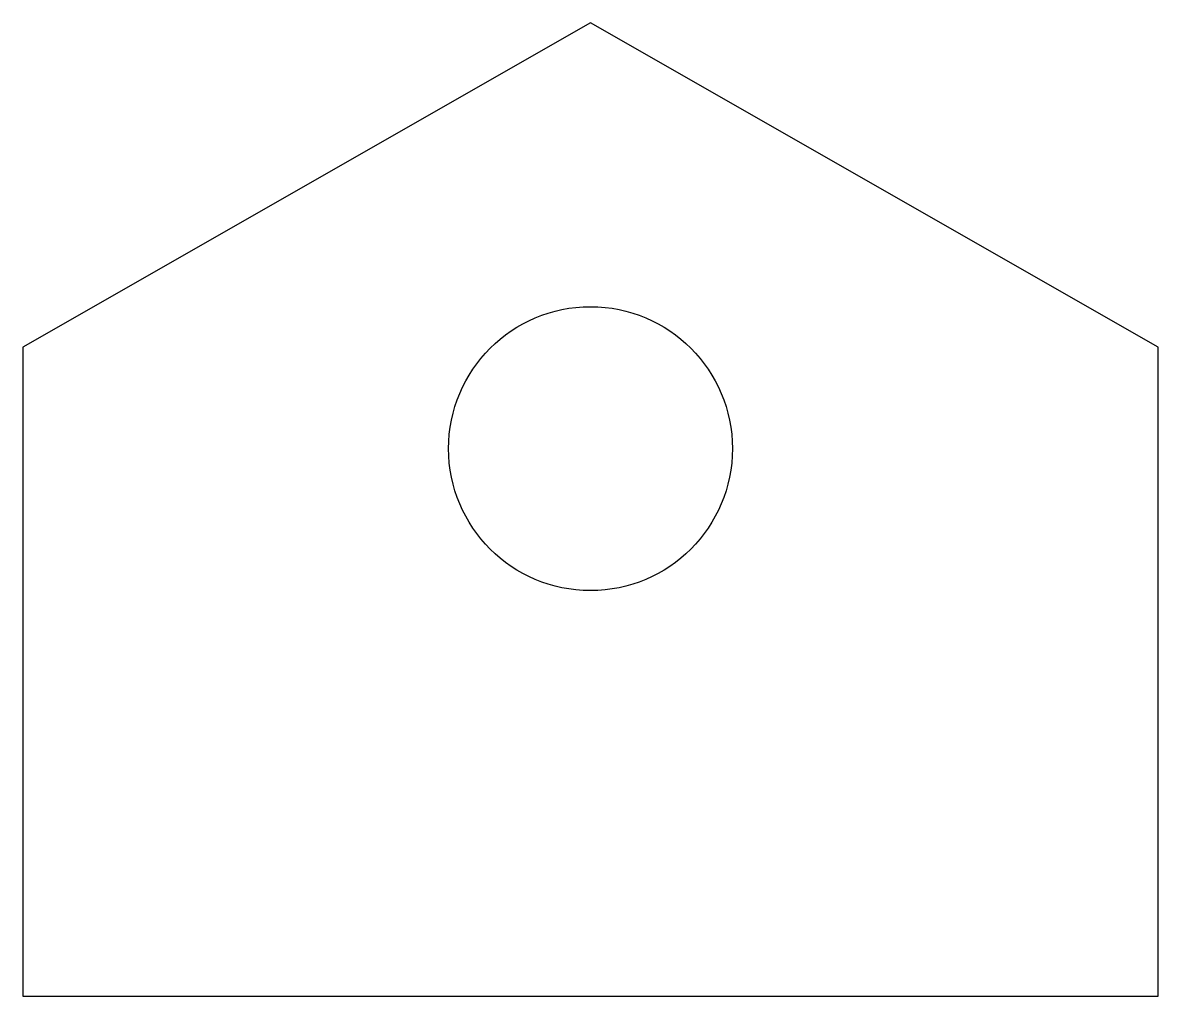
# Paper-space layout '_Top' of a CAD drawing. Header units: centimetres. Extents: x -26.8 to -25.4, y -5.67 to -4.47.
import ezdxf

# ---------------------------------------------------------------- set-up
doc = ezdxf.new("R2010")
doc.units = ezdxf.units.CM

psp = doc.layouts.new('_Top')

# ---------------------------------------------------------------- linework, layer by layer
at = {"color": 7, "linetype": 'Continuous', "lineweight": 25}
for p, q in [((-26.1, -4.475), (-26.8, -4.875)), ((-25.4, -4.875), (-26.1, -4.475)), ((-26.8, -4.875), (-26.8, -5.675)), ((-25.4, -5.675), (-25.4, -4.875)), ((-26.8, -5.675), (-25.4, -5.675))]:
    psp.add_line(p, q, dxfattribs=at)
psp.add_circle((-26.1, -5), 0.175, dxfattribs=at)

doc.saveas('drawing.dxf')
